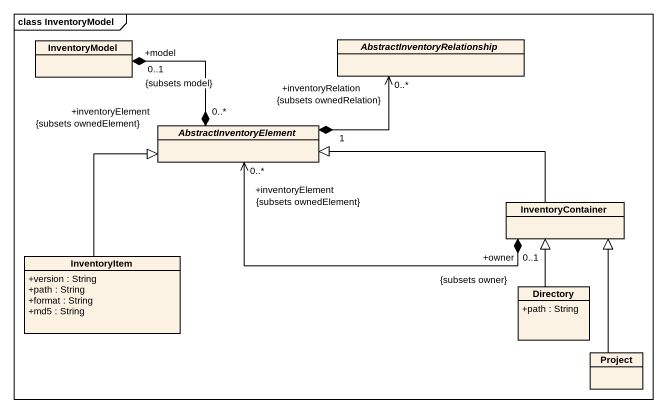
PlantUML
@startuml
mainframe class InventoryModel
hide circle
hide empty members
skinparam classAttributeIconSize 0
class InventoryModel
abstract class "AbstractInventoryRelationship" as AbstractInventoryRelationshi
abstract class AbstractInventoryElement
class InventoryContainer
class InventoryItem {
  +version : String
  +path : String
  +format : String
  +md5 : String
}
class Directory {
  +path : String
}
class Project
InventoryModel "+model\n0..1\n{subsets model}" *-right-* "+inventoryElement\n0..*\n{subsets ownedElement}" AbstractInventoryElement
AbstractInventoryElement "1" *-right-> "+inventoryRelation\n0..*\n{subsets ownedRelation}" AbstractInventoryRelationshi
InventoryContainer "+owner\n0..1\n{subsets owner}" *-left-> "+inventoryElement\n0..*\n{subsets ownedElement}" AbstractInventoryElement
InventoryContainer -left-|> AbstractInventoryElement
InventoryItem -up-|> AbstractInventoryElement
Directory -up-|> InventoryContainer
Project -up-|> InventoryContainer
@enduml
